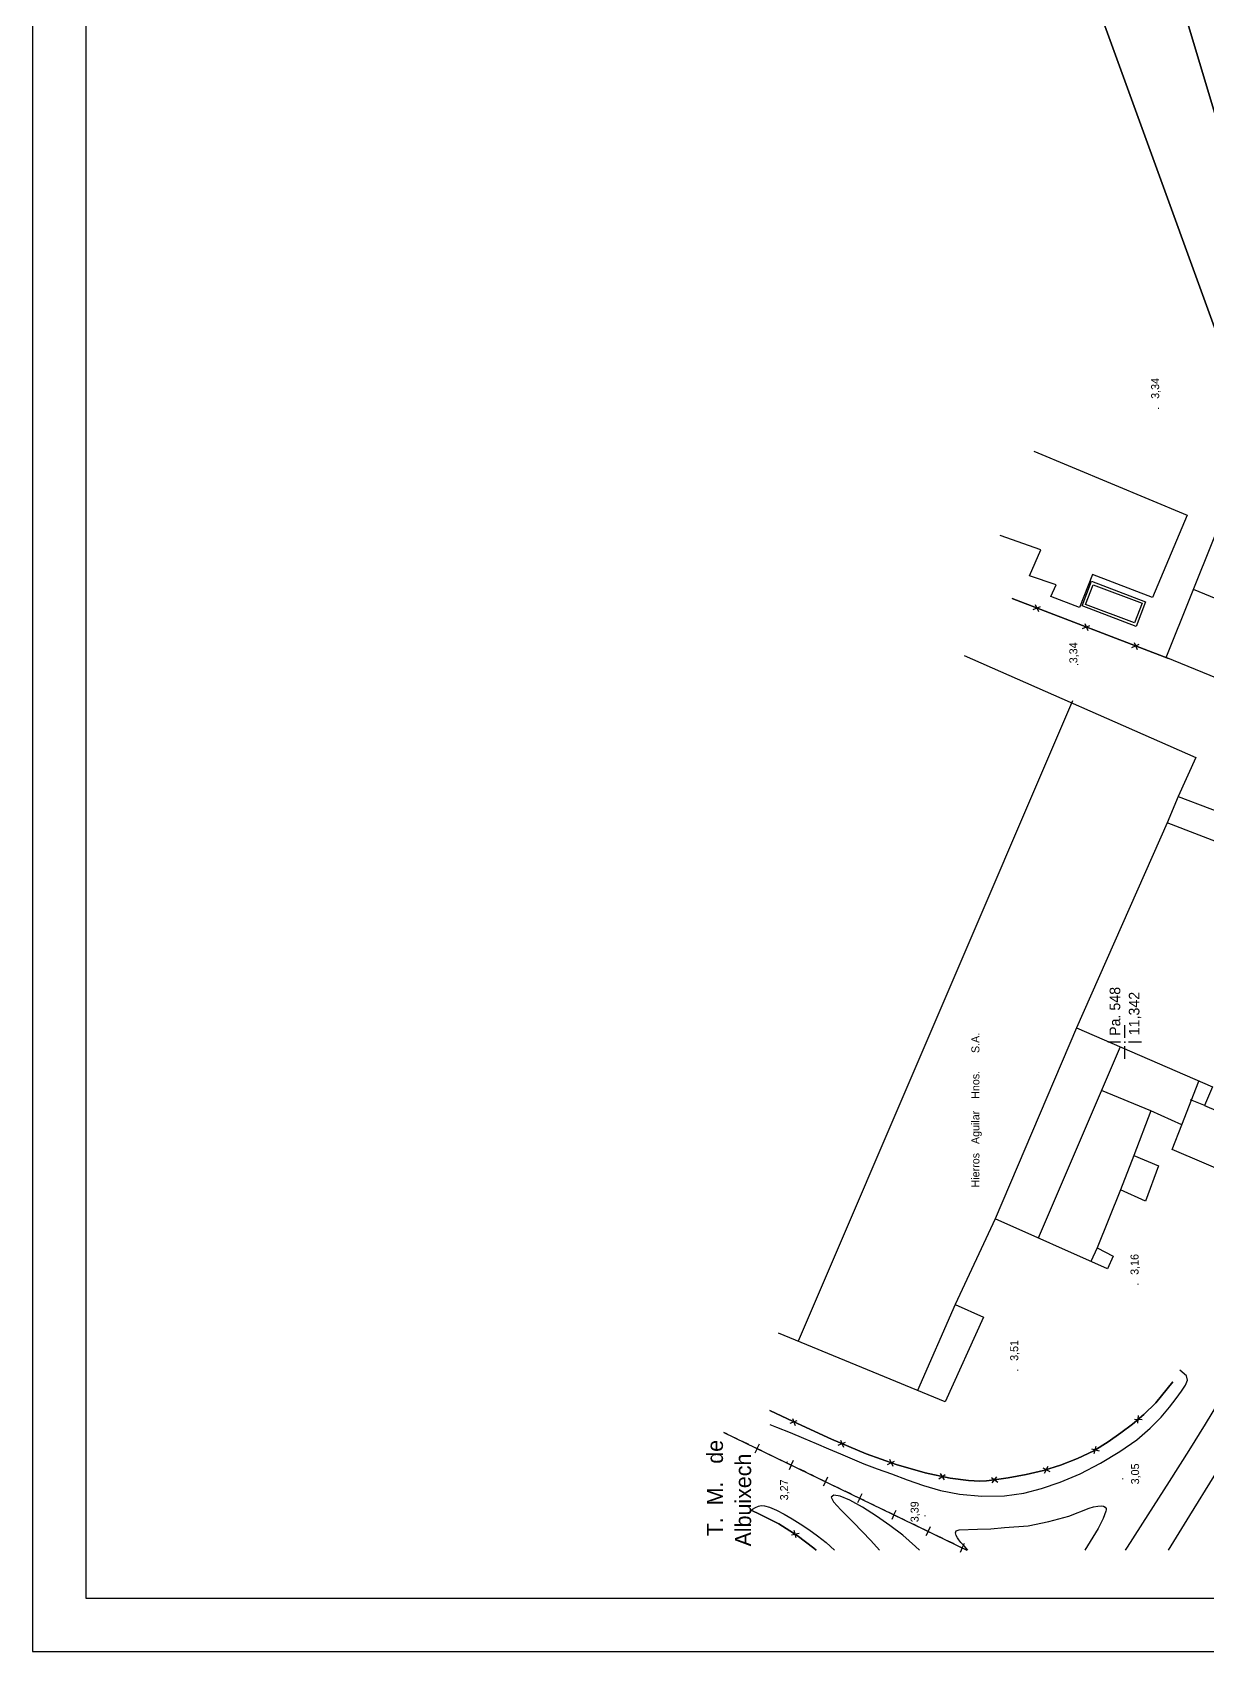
# Model space of a CAD drawing. Extents: x 731854 to 732444, y 4380981 to 4382008.
# Drawn here: x 731854.5 to 732074.6, y 4380981 to 4381284.5 of the extents above; entities that cross this region are included whole.
import ezdxf

# ---------------------------------------------------------------- set-up
doc = ezdxf.new("R2010")
doc.units = 0
doc.layers.get('0').update_dxf_attribs({"linetype": 'CONTINUOUS'})
for name, color, linetype in [('1', 7, 'CONTINUOUS'), ('26', 7, 'CONTINUOUS'), ('3', 7, 'CONTINUOUS'), ('48', 7, 'CONTINUOUS'), ('50', 7, 'CONTINUOUS'), ('56', 7, 'CONTINUOUS'), ('57', 7, 'CONTINUOUS'), ('PATTERN_CLASS', 7, 'CONTINUOUS')]:
    doc.layers.add(name, color=color, linetype=linetype)

msp = doc.modelspace()

# ---------------------------------------------------------------- linework, layer by layer
at = {"layer": '1', "color": 0, "linetype": 'CONTINUOUS'}
for p, q in [((732038.05, 4381178.37), (732067.34, 4381167.12)), ((732041.99, 4381176.3), (732043.33, 4381176.88)), ((732042.37, 4381177.24), (732042.98, 4381175.92)), ((732051.23, 4381172.75), (732052.57, 4381173.33)), ((732051.62, 4381173.7), (732052.22, 4381172.37)), ((732060.47, 4381169.2), (732061.81, 4381169.78)), ((732060.86, 4381170.15), (732061.46, 4381168.82)), ((731996.42, 4381023.8), (731997.79, 4381024.3)), ((731996.86, 4381024.72), (731997.38, 4381023.36)), ((732060.95, 4381024.59), (732062.4, 4381024.48)), ((732061.59, 4381023.8), (732061.73, 4381025.25)), ((732005.45, 4381019.72), (732006.81, 4381020.26)), ((732005.87, 4381020.65), (732006.43, 4381019.31)), ((732052.9, 4381018.98), (732054.32, 4381018.65)), ((732053.41, 4381018.1), (732053.77, 4381019.51)), ((732014.69, 4381016.09), (732016.01, 4381016.7)), ((732015.05, 4381017.04), (732015.69, 4381015.73)), ((732043.8, 4381015.44), (732045.1, 4381014.77)), ((732044.09, 4381014.46), (732044.78, 4381015.74)), ((732024.28, 4381013.41), (732025.51, 4381014.18)), ((732024.52, 4381014.4), (732025.32, 4381013.18)), ((732034.15, 4381013.62), (732035.34, 4381012.77)), ((732034.29, 4381012.61), (732035.16, 4381013.77)), ((731998.11, 4381003.16), (731996.69, 4381002.84)), ((731997.55, 4381002.3), (731997.21, 4381003.72))]:
    msp.add_line(p, q, dxfattribs=at)
for points in [[(732105.67, 4381151.42), (732066.9, 4381167.3), (732108.43, 4381270.87)], [(732042.1, 4381206), (732070.81, 4381193.96), (732064.3, 4381178.57), (732053.1, 4381182.89), (732050.65, 4381176.67), (732045.26, 4381178.75), (732046.27, 4381180.92), (732041.29, 4381182.63), (732043.38, 4381187.46), (732035.8, 4381190.15)], [(732029.06, 4381167.7), (732072.41, 4381148.56), (732069.14, 4381141.26), (732080.97, 4381136.79)], [(732079.03, 4381131.69), (732067.08, 4381136.3), (732050.1, 4381097.89), (732075.54, 4381086.82), (732074.04, 4381083.38), (732090.82, 4381076.21)], [(732086.88, 4381067.07), (732068, 4381075.08), (732069.81, 4381079.75), (732063.98, 4381082.33), (732060.83, 4381073.96), (732065.45, 4381072.04), (732063, 4381065.4), (732058.35, 4381067.53), (732053.93, 4381056.67), (732056.97, 4381055.12), (732055.87, 4381052.73), (732034.82, 4381062.08), (732027.37, 4381046.04), (732032.69, 4381043.7), (732025.5, 4381027.83), (731994.29, 4381040.67)], [(732097.04, 4381061.21), (732093.8, 4381056.01), (732089.53, 4381048.83), (732085.76, 4381042.6), (732082.54, 4381037.37), (732079.63, 4381032.58), (732076.89, 4381028.05), (732074.2, 4381023.62), (732071.15, 4381018.71), (732067.46, 4381012.89), (732063.48, 4381006.66), (732059.58, 4381000.55), (732059.23, 4381000)], [(732067.31, 4381000), (732071.34, 4381006.52), (732075.9, 4381013.89), (732080.32, 4381021.13), (732084.53, 4381028.11), (732088.55, 4381034.88), (732092.71, 4381041.92), (732097.38, 4381049.9), (732102.77, 4381059.82)], [(731992.61, 4381023.54), (731993.9, 4381023.07), (731996.44, 4381022.07), (731998.96, 4381021.03), (732001.33, 4381020.03), (732003.64, 4381019.02), (732005.89, 4381018.04), (732008.04, 4381017.1), (732010.27, 4381016.19), (732012.73, 4381015.27), (732015.44, 4381014.29), (732018.39, 4381013.21), (732021.45, 4381012.14), (732024.61, 4381011.19), (732028.18, 4381010.48), (732032.37, 4381010.12), (732036.57, 4381010.17), (732040.2, 4381010.69), (732043.56, 4381011.6), (732047.05, 4381012.78), (732050.76, 4381014.33), (732054.6, 4381016.3), (732058.23, 4381018.5), (732061.36, 4381020.69), (732063.91, 4381022.86), (732065.93, 4381024.92), (732067.51, 4381026.83), (732068.77, 4381028.44), (732069.75, 4381029.8), (732070.48, 4381030.94), (732070.86, 4381031.9), (732070.68, 4381032.71), (732069.45, 4381033.73)], [(731992.66, 4381026.21), (731997.02, 4381024.1), (732004.2, 4381020.81), (732010.67, 4381018.09), (732016.33, 4381016.05), (732021.71, 4381014.5), (732026.39, 4381013.48), (732029.83, 4381013.05), (732031.99, 4381012.96), (732033.2, 4381013.02), (732034.64, 4381013.19), (732037.3, 4381013.59), (732040.64, 4381014.17), (732043.89, 4381014.94), (732047.07, 4381015.92), (732050.27, 4381017.19), (732053.33, 4381018.66), (732056.02, 4381020.29), (732058.41, 4381021.98), (732060.6, 4381023.65), (732062.7, 4381025.41), (732064.95, 4381027.63), (732068.11, 4381031.54)], [(732020.66, 4381000), (732019.93, 4381000.73), (732017.56, 4381002.8), (732015.14, 4381004.65), (732012.63, 4381006.4), (732010.03, 4381008.06), (732007.64, 4381009.39), (732005.79, 4381010.13), (732004.6, 4381010.3), (732004.14, 4381009.94), (732004.56, 4381009.07), (732005.95, 4381007.58), (732008.34, 4381005.21), (732011.58, 4381001.83), (732013.17, 4381000)], [(731989.15, 4381007.54), (731989.42, 4381007.71), (731989.97, 4381008.04), (731990.49, 4381008.26), (731991.02, 4381008.36), (731991.65, 4381008.31), (731992.56, 4381008.05), (731993.86, 4381007.5), (731995.35, 4381006.73), (731996.82, 4381005.87), (731998.33, 4381004.92), (731999.93, 4381003.86), (732001.57, 4381002.69), (732003.17, 4381001.42), (732004.76, 4381000)], [(732001.32, 4381000), (732000.9, 4381000.38), (731997.76, 4381002.76), (731994.3, 4381004.92), (731990.85, 4381006.71), (731989.15, 4381007.54)], [(732029.73, 4381000), (732029.03, 4381000.82), (732028.45, 4381001.48), (732028.06, 4381001.92), (732027.77, 4381002.31), (732027.52, 4381002.79), (732027.4, 4381003.27), (732027.52, 4381003.65), (732028.08, 4381003.84), (732031.57, 4381003.92), (732034.01, 4381004.04), (732036.57, 4381004.23), (732041.01, 4381004.59), (732044.89, 4381005.39), (732048.68, 4381006.38), (732052.48, 4381007.88), (732053.3, 4381008.11), (732054.06, 4381008.28), (732054.7, 4381008.34), (732055.16, 4381008.25), (732055.46, 4381008.07), (732055.63, 4381007.85), (732055.66, 4381007.6), (732055.56, 4381007.31), (732055.1, 4381005.94), (732054.14, 4381004.05), (732051.67, 4381000)]]:
    msp.add_lwpolyline(points, dxfattribs=at)
at = {"layer": '26', "color": 0, "linetype": 'CONTINUOUS'}
for points in [[(732061.25, 4381173.13), (732051.16, 4381176.97), (732052.91, 4381181.6), (732063, 4381177.76), (732061.25, 4381173.13)], [(732060.96, 4381173.78), (732051.8, 4381177.26), (732053.2, 4381180.95), (732062.36, 4381177.47), (732060.96, 4381173.78)]]:
    msp.add_lwpolyline(points, dxfattribs=at)
at = {"layer": '3', "color": 0, "linetype": 'CONTINUOUS'}
for p, q in [((732110.71, 4381163.94), (732072.02, 4381180.06)), ((732049.32, 4381159.17), (731997.92, 4381039.16)), ((732069.14, 4381141.26), (732067.08, 4381136.3)), ((732050.1, 4381097.89), (732034.82, 4381062.08)), ((732058.27, 4381094.34), (732042.91, 4381058.49)), ((732069.81, 4381079.75), (732073.02, 4381087.92)), ((732063.98, 4381082.33), (732054.76, 4381086.15)), ((732074.24, 4381083.3), (732071.47, 4381084.44)), ((732060.83, 4381073.96), (732058.35, 4381067.53)), ((732053.93, 4381056.67), (732052.77, 4381054.11)), ((732027.37, 4381046.04), (732020.28, 4381029.94))]:
    msp.add_line(p, q, dxfattribs=at)
at = {"layer": '56', "color": 0, "linetype": 'CONTINUOUS'}
for p, q in [((731984.72, 4381021.73), (731984.05, 4381022.05)), ((731986.6, 4381020.81), (731985.42, 4381021.39)), ((731988.7, 4381019.8), (731987.51, 4381020.37)), ((731991.13, 4381018.62), (731989.37, 4381019.47)), ((731990.25, 4381019.05), (731989.84, 4381018.2)), ((731990.25, 4381019.05), (731990.69, 4381019.95)), ((731993.01, 4381017.71), (731991.82, 4381018.28)), ((731995.1, 4381016.7), (731993.92, 4381017.27)), ((731997.53, 4381015.52), (731995.78, 4381016.37)), ((731996.66, 4381015.94), (731996.24, 4381015.09)), ((731996.66, 4381015.94), (731997.09, 4381016.85)), ((731999.42, 4381014.61), (731998.23, 4381015.18)), ((732001.51, 4381013.59), (732000.32, 4381014.17)), ((732003.94, 4381012.41), (732002.19, 4381013.27)), ((732003.06, 4381012.84), (732002.65, 4381011.99)), ((732003.06, 4381012.84), (732003.5, 4381013.74)), ((732005.82, 4381011.5), (732004.64, 4381012.08)), ((732007.92, 4381010.49), (732006.73, 4381011.06)), ((732010.35, 4381009.31), (732008.59, 4381010.16)), ((732009.47, 4381009.74), (732009.06, 4381008.89)), ((732009.47, 4381009.74), (732009.91, 4381010.64)), ((732012.23, 4381008.4), (732011.05, 4381008.97)), ((732014.33, 4381007.38), (732013.14, 4381007.96)), ((732016.76, 4381006.21), (732015, 4381007.06)), ((732015.88, 4381006.63), (732015.47, 4381005.78)), ((732015.88, 4381006.63), (732016.32, 4381007.54)), ((732018.64, 4381005.29), (732017.45, 4381005.87)), ((732020.73, 4381004.28), (732019.55, 4381004.86)), ((732023.16, 4381003.1), (732021.41, 4381003.95)), ((732022.29, 4381003.53), (732021.87, 4381002.68)), ((732022.29, 4381003.53), (732022.72, 4381004.43)), ((732025.05, 4381002.19), (732023.86, 4381002.77)), ((732027.14, 4381001.18), (732025.95, 4381001.75)), ((732029.57, 4381000), (732027.82, 4381000.85)), ((732028.69, 4381000.43), (732028.28, 4380999.57)), ((732028.69, 4381000.43), (732029.13, 4381001.33))]:
    msp.add_line(p, q, dxfattribs=at)
at = {"layer": '57', "color": 0, "linetype": 'CONTINUOUS'}
for p, q in [((732059.14, 4381096), (732059.14, 4381098.4)), ((732058.34, 4381095.2), (732055.94, 4381095.2)), ((732059.14, 4381092.1), (732059.14, 4381094.5)), ((732062.24, 4381095.2), (732059.84, 4381095.2))]:
    msp.add_line(p, q, dxfattribs=at)
msp.add_point((732059.14, 4381095.2), dxfattribs=at)
at = {"layer": 'PATTERN_CLASS', "color": 0, "linetype": 'CONTINUOUS'}
for p, q in [((732067.34, 4381167.12), (732038.05, 4381178.37)), ((731984.05, 4381022.05), (732029.57, 4381000))]:
    msp.add_line(p, q, dxfattribs=at)
for points in [[(732068.11, 4381031.54), (732064.95, 4381027.63), (732062.7, 4381025.41), (732060.6, 4381023.65), (732058.41, 4381021.98), (732056.02, 4381020.29), (732053.33, 4381018.66), (732050.27, 4381017.19), (732047.07, 4381015.92), (732043.89, 4381014.94), (732040.64, 4381014.17), (732037.3, 4381013.59), (732034.64, 4381013.19), (732033.2, 4381013.02), (732031.99, 4381012.96), (732029.83, 4381013.05), (732026.39, 4381013.48), (732021.71, 4381014.5), (732016.33, 4381016.05), (732010.67, 4381018.09), (732004.2, 4381020.81), (731997.02, 4381024.1), (731992.66, 4381026.21)], [(731989.15, 4381007.54), (731990.85, 4381006.71), (731994.3, 4381004.92), (731997.76, 4381002.76), (732000.9, 4381000.38), (732001.32, 4381000)]]:
    msp.add_lwpolyline(points, dxfattribs=at)

# ---------------------------------------------------------------- texts
at = {"layer": '48', "color": 0, "linetype": 'CONTINUOUS'}
for s, p in [(' 3,34', (732065.57, 4381215.23)), ('.', (732065.57, 4381213.73)), (' 3,34', (732050.25, 4381165.67)), ('.', (732050.43, 4381165.73)), (' 3,16', (732061.71, 4381051.06)), ('.', (732061.71, 4381049.56)), (' 3,51', (732039.17, 4381034.94)), ('.', (732039.17, 4381033.44)), ('.', (731996.01, 4381016.27)), (' 3,05', (732061.81, 4381011.79)), (' 3,27', (731996.07, 4381008.8)), ('.', (732058.85, 4381013.08)), (' 3,39', (732020.51, 4381004.7)), ('.', (732021.82, 4381006.16))]:
    msp.add_text(s, height=1.5, rotation=90, dxfattribs=at).set_placement(p)
at = {"layer": '50', "color": 0, "linetype": 'CONTINUOUS'}
for s, height, p in [('Hierros   Aguilar    Hnos.      S.A. ', 1.5, (732031.9, 4381067.99)), ('T.  M.   de', 3, (731983.86, 4381002.62)), ('Albuixech', 3, (731989.14, 4381000.71))]:
    msp.add_text(s, height=height, rotation=90, dxfattribs=at).set_placement(p)
at = {"layer": '57', "color": 0, "linetype": 'CONTINUOUS'}
for s, p in [('Pa. 548', (732058.28, 4381096.4)), ('11,342', (732061.88, 4381096.51))]:
    msp.add_text(s, height=1.99, rotation=90, dxfattribs=at).set_placement(p)

# ---------------------------------------------------------------- meshes
at = {"color": 0, "linetype": 'CONTINUOUS'}
mesh = msp.add_polyface(dxfattribs=at)
corners = [(732162.5, 4380981), (731854.5, 4382007.5), (732444, 4380981), (732444, 4382007.5), (731854.5, 4380981)]
mesh.append_faces([[corners[k] for k in face] for face in [(0, 1, 4), (1, 0, 2, 3)]], dxfattribs={"vtx0": -1, "color": 0})
mesh = msp.add_polyface(dxfattribs=at)
corners = [(732434, 4380991), (732162.5, 4381811), (732162.5, 4380991), (731864.5, 4381811), (732434, 4381811), (731864.5, 4380991)]
mesh.append_faces([[corners[k] for k in face] for face in [(1, 0, 4), (2, 3, 5)]], dxfattribs={"vtx0": -1, "color": 0})
mesh.append_faces([[corners[k] for k in face] for face in [(0, 1, 3, 2)]], dxfattribs={"vtx0": -1, "vtx2": -1, "color": 0})

doc.saveas('drawing.dxf')
